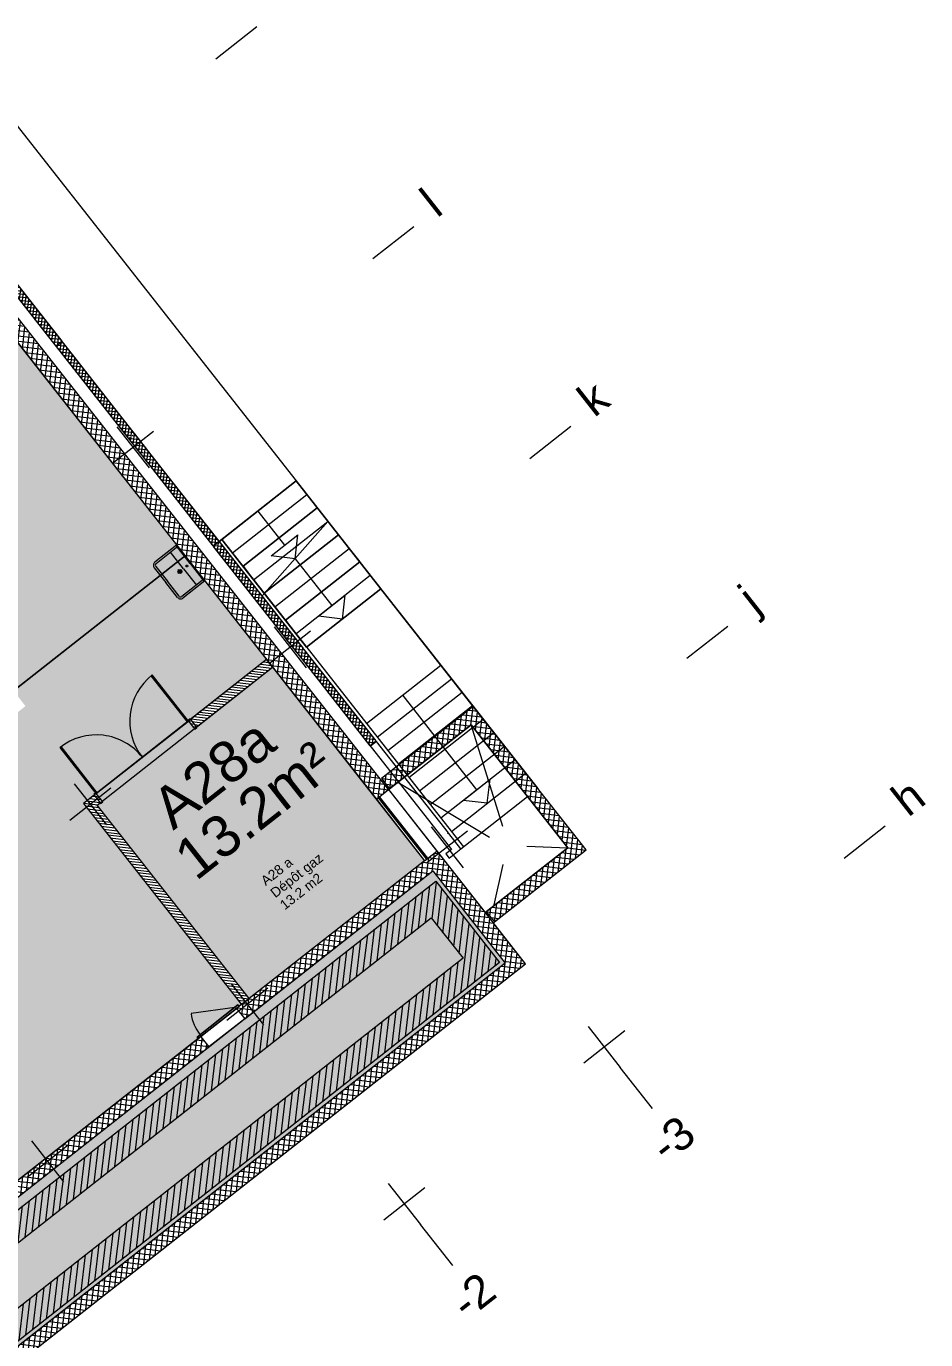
# Model space of a CAD drawing. Header units: metres. Extents: x 2540421 to 2540539, y 1181212 to 1181315.
# Drawn here: x 2540525.58 to 2540539.39, y 1181281.87 to 1181302.02 of the extents above; entities that cross this region are included whole.
import ezdxf
from ezdxf.enums import TextEntityAlignment as Align

# ---------------------------------------------------------------- set-up
doc = ezdxf.new("R2010")
doc.units = ezdxf.units.M
doc.header["$LTSCALE"] = 5080
doc.layers.get('0').update_dxf_attribs({"lineweight": 20})
for name, color, linetype in [('A1I41---E-(appareils_sanitaires)', 7, 'Continuous'), ('Axe batim.', 7, 'Continuous'), ('Z2-texte', 7, 'Continuous')]:
    doc.layers.add(name, color=color, linetype=linetype)
for name, color, linetype, lineweight in [('Detection incendie', 7, 'Continuous', 20), ('HEIG-FLOOR', 10, 'Continuous', 20), ('HEIG-PORTES', 130, 'Continuous', 20), ('HEIG-ROOM', 160, 'Continuous', 20), ('L_GENDE', 7, 'Continuous', 20), ('MURS_ET_PILIERS', 7, 'Continuous', 20), ('PORTES', 7, 'Continuous', 20), ('Surface', 7, 'Continuous', 20), ('TRAME-MUR', 7, 'Continuous', 20), ('Z-contour', 7, 'Continuous', 20), ('Z-couleur', 7, 'Continuous', 20)]:
    doc.layers.add(name, color=color, linetype=linetype, lineweight=lineweight)
doc.styles.add('GENERATED_STYLE_1', font='arial.ttf')
doc.styles.add('Helvetica (bold)', font='arial.ttf', dxfattribs={"height": 150})
doc.styles.get("Standard").update_dxf_attribs({"font": 'arial.ttf', "height": 63})
pattern_1 = [(83.166527, (2540473.31468, 1180204.51454), (-0.0794316915, 0.0095187237), []), (173.166527, (2540473.31468, 1180204.51454), (0.0095187237, 0.0794316915), [])]
pattern_2 = [(173.1665272, (2540473.31468, 1180204.514543), (0.004759362, 0.0397158466), [])]
pattern_3 = [(38.166527, (2540473.31468, 1180204.514543), (-0.0308974592, 0.039310902), []), (128.166527, (2540473.31468, 1180204.514543), (-0.039310902, -0.0308974592), [])]
pattern_4 = [(83.166527, (2540443.393077, 1181174.026504), (-0.04728668, 0.005666615), []), (173.166527, (2540443.393077, 1181174.026504), (-0.005666615, -0.04728668), [])]
pattern_5 = [(173.1665, (2540527.36436, 1181290.80614), (0.0047594, 0.0397158), [])]

# ---------------------------------------------------------------- blocks, each defined once
blk = doc.blocks.new('A28 a_Dépôt gaz_7', base_point=(714.042, 819.52))
at = {"linetype": 'Continuous', "lineweight": 0, "flags": 1}
for tag in ['ROOM_AREA', 'ROOM_PERIM', 'ROOM_WALLS_SURF', 'ROOM_DOORS_SURF', 'ROOM_WINDS_SURF', 'ROOM_BASELEV', 'ROOM_HEIGHT', 'ROOM_NET_AREA', 'ROOM_REDUCED_AREA', 'ROOM_VOLUME']:
    blk.add_attdef(tag, text='', height=2, dxfattribs=at).set_placement((714.042, 818.949), align=Align.BOTTOM_LEFT)
at = {"layer": 'Z2-texte', "style": 'GENERATED_STYLE_1'}
for tag, p in [('ROOM_NAME', (714.042, 819.291)), ('ROOM_NUMBER', (714.042, 819.056)), ('ROOM_CALC_AREA', (714.042, 818.82))]:
    blk.add_attdef(tag, text='', height=0.15, dxfattribs=at).set_placement(p, align=Align.BOTTOM_LEFT)

msp = doc.modelspace()

# ---------------------------------------------------------------- hatches: boundary and pattern name
at = {"layer": 'Detection incendie', "linetype": 'Continuous', "lineweight": 0}
h = msp.add_hatch(dxfattribs=at)
h.set_pattern_fill('ANSI31', color=104, scale=0.03, angle=38.1665, style=0)
h.set_pattern_definition([(83.166527, (2540446.29578, 1180766.048435), (-0.09457336, 0.01133323), [])])
h.paths.add_polyline_path([(2540511.776, 1181271.602), (2540511.289, 1181272.222), (2540531.798, 1181288.342), (2540532.285, 1181287.722)], flags=16)
h.paths.add_polyline_path([(2540511.692, 1181271.062), (2540510.727, 1181272.289), (2540531.866, 1181288.903), (2540532.847, 1181287.655), (2540511.709, 1181271.041)])
at = {"layer": 'MURS_ET_PILIERS', "lineweight": 18}
h = msp.add_hatch(dxfattribs=at)
h.set_pattern_fill('_BETON_PREF__2_', color=256, angle=38.1665, style=0, pattern_type=2)
h.set_pattern_definition(pattern_3)
h.paths.add_polyline_path([(2540527.239, 1181295.764), (2540527.233, 1181295.771), (2540527.146, 1181295.703), (2540527.153, 1181295.696)], flags=0)
h = msp.add_hatch(dxfattribs=at)
h.set_pattern_fill('_BETON_PREF__2_', color=256, angle=38.1665, style=0, pattern_type=2)
h.set_pattern_definition(pattern_3)
h.paths.add_polyline_path([(2540527.431, 1181295.52), (2540527.425, 1181295.528), (2540527.338, 1181295.46), (2540527.344, 1181295.452)], flags=0)
h = msp.add_hatch(dxfattribs=at)
h.set_pattern_fill('_BETON_PREF__2_', color=256, angle=38.1665, style=0, pattern_type=2)
h.set_pattern_definition(pattern_3)
h.paths.add_polyline_path([(2540529.649, 1181292.697), (2540529.643, 1181292.705), (2540529.556, 1181292.637), (2540529.563, 1181292.629)], flags=0)
h = msp.add_hatch(dxfattribs=at)
h.set_pattern_fill('_BETON_PREF__2_', color=256, angle=38.1665, style=0, pattern_type=2)
h.set_pattern_definition(pattern_3)
h.paths.add_polyline_path([(2540529.841, 1181292.454), (2540529.835, 1181292.461), (2540529.748, 1181292.393), (2540529.754, 1181292.386)], flags=0)
at = {"layer": 'PORTES', "linetype": 'Continuous', "lineweight": 18}
h = msp.add_hatch(dxfattribs=at)
h.set_pattern_fill('_BRIQUE_CIMENT', color=256, angle=38.1665, style=0, pattern_type=2)
h.set_pattern_definition(pattern_5)
h.paths.add_polyline_path([(2540528.11, 1181291.379), (2540528.097, 1181291.395), (2540528.066, 1181291.37), (2540528.072, 1181291.362), (2540528.171, 1181291.236), (2540528.202, 1181291.261), (2540528.19, 1181291.277)], flags=0)
h = msp.add_hatch(dxfattribs=at)
h.set_pattern_fill('_BRIQUE_CIMENT', color=256, angle=38.1665, style=0, pattern_type=2)
h.set_pattern_definition(pattern_5)
h.paths.add_polyline_path([(2540526.712, 1181290.115), (2540526.724, 1181290.099), (2540526.756, 1181290.124), (2540526.657, 1181290.25), (2540526.651, 1181290.258), (2540526.619, 1181290.233), (2540526.631, 1181290.217)], flags=0)
at = {"layer": 'TRAME-MUR', "linetype": 'Continuous', "lineweight": 20}
h = msp.add_hatch(dxfattribs=at)
h.set_pattern_fill('ANSI37', color=256, scale=0.015, angle=38.1665, style=0)
h.set_pattern_definition(pattern_4)
h.paths.add_polyline_path([(2540526.132, 1181297.189), (2540525.029, 1181298.592), (2540524.934, 1181298.518), (2540526.037, 1181297.115)], flags=0)
at = {"layer": 'TRAME-MUR', "lineweight": 18}
h = msp.add_hatch(dxfattribs=at)
h.set_pattern_fill('_BETON_ARME', color=256, angle=38.1665, style=0, pattern_type=2)
h.set_pattern_definition(pattern_1)
h.paths.add_polyline_path([(2540524.865, 1181298.299), (2540524.676, 1181298.15), (2540530.955, 1181290.162), (2540531.144, 1181290.311)], flags=0)
at = {"layer": 'TRAME-MUR', "linetype": 'Continuous', "lineweight": 20}
h = msp.add_hatch(dxfattribs=at)
h.set_pattern_fill('ANSI37', color=256, scale=0.015, angle=38.1665, style=0)
h.set_pattern_definition(pattern_4)
h.paths.add_polyline_path([(2540527.241, 1181295.778), (2540526.138, 1181297.181), (2540526.043, 1181297.107), (2540527.146, 1181295.703)], flags=0)
h = msp.add_hatch(dxfattribs=at)
h.set_pattern_fill('ANSI37', color=256, scale=0.015, angle=38.1665, style=0)
h.set_pattern_definition(pattern_4)
h.paths.add_polyline_path([(2540527.432, 1181295.534), (2540527.247, 1181295.77), (2540527.153, 1181295.696), (2540527.338, 1181295.46)], flags=0)
h = msp.add_hatch(dxfattribs=at)
h.set_pattern_fill('ANSI37', color=256, scale=0.015, angle=38.1665, style=0)
h.set_pattern_definition(pattern_4)
h.paths.add_polyline_path([(2540528.542, 1181294.123), (2540527.439, 1181295.526), (2540527.344, 1181295.452), (2540528.447, 1181294.048)], flags=0)
h = msp.add_hatch(dxfattribs=at)
h.set_pattern_fill('ANSI37', color=256, scale=0.015, angle=38.1665, style=0)
h.set_pattern_definition(pattern_4)
h.paths.add_polyline_path([(2540529.651, 1181292.711), (2540528.548, 1181294.115), (2540528.453, 1181294.041), (2540529.556, 1181292.637)], flags=0)
h = msp.add_hatch(dxfattribs=at)
h.set_pattern_fill('ANSI37', color=256, scale=0.015, angle=38.1665, style=0)
h.set_pattern_definition(pattern_4)
h.paths.add_polyline_path([(2540529.842, 1181292.468), (2540529.657, 1181292.704), (2540529.563, 1181292.629), (2540529.748, 1181292.393)], flags=0)
h = msp.add_hatch(dxfattribs=at)
h.set_pattern_fill('ANSI37', color=256, scale=0.015, angle=38.1665, style=0)
h.set_pattern_definition(pattern_4)
h.paths.add_polyline_path([(2540530.952, 1181291.056), (2540529.849, 1181292.46), (2540529.754, 1181292.386), (2540530.857, 1181290.982)], flags=0)
at = {"layer": 'TRAME-MUR', "lineweight": 18}
h = msp.add_hatch(dxfattribs=at)
h.set_pattern_fill('_BRIQUE_CIMENT', color=256, angle=38.1665, style=0, pattern_type=2)
h.set_pattern_definition(pattern_2)
h.paths.add_polyline_path([(2540529.364, 1181292.187), (2540529.271, 1181292.305), (2540528.103, 1181291.387), (2540528.196, 1181291.269)], flags=0)
h = msp.add_hatch(dxfattribs=at)
h.set_pattern_fill('_BETON_ARME', color=256, angle=38.1665, style=0, pattern_type=2)
h.set_pattern_definition(pattern_1)
h.paths.add_polyline_path([(2540532.443, 1181291.586), (2540531.036, 1181290.48), (2540531.159, 1181290.323), (2540532.409, 1181291.305)], flags=0)
h = msp.add_hatch(dxfattribs=at)
h.set_pattern_fill('_BETON_ARME', color=256, angle=38.1665, style=0, pattern_type=2)
h.set_pattern_definition(pattern_1)
h.paths.add_polyline_path([(2540534.173, 1181289.385), (2540532.443, 1181291.586), (2540532.409, 1181291.305), (2540533.892, 1181289.419)], flags=0)
h = msp.add_hatch(dxfattribs=at)
h.set_pattern_fill('_BRIQUE_CIMENT', color=256, angle=38.1665, style=0, pattern_type=2)
h.set_pattern_definition(pattern_2)
h.paths.add_polyline_path([(2540526.718, 1181290.107), (2540526.625, 1181290.225), (2540526.46, 1181290.095), (2540526.671, 1181290.07)], flags=0)
h = msp.add_hatch(dxfattribs=at)
h.set_pattern_fill('_BRIQUE_CIMENT', color=256, angle=38.1665, style=0, pattern_type=2)
h.set_pattern_definition(pattern_2)
h.paths.add_polyline_path([(2540529.004, 1181287.102), (2540526.671, 1181290.07), (2540526.46, 1181290.095), (2540528.886, 1181287.01)], flags=0)
h = msp.add_hatch(dxfattribs=at)
h.set_pattern_fill('_BETON_ARME', color=256, angle=38.1665, style=0, pattern_type=2)
h.set_pattern_definition(pattern_1)
h.paths.add_polyline_path([(2540528.811, 1181286.951), (2540528.935, 1181286.794), (2540532.009, 1181289.21), (2540531.885, 1181289.367)], flags=0)
h = msp.add_hatch(dxfattribs=at)
h.set_pattern_fill('_BETON_ARME', color=256, angle=38.1665, style=0, pattern_type=2)
h.set_pattern_definition(pattern_1)
h.paths.add_polyline_path([(2540532.766, 1181288.279), (2540534.173, 1181289.385), (2540533.892, 1181289.419), (2540532.642, 1181288.436)], flags=0)
h = msp.add_hatch(dxfattribs=at)
h.set_pattern_fill('_BETON_ARME', color=256, angle=38.1665, style=0, pattern_type=2)
h.set_pattern_definition(pattern_1)
h.paths.add_polyline_path([(2540533.245, 1181287.637), (2540532.009, 1181289.21), (2540531.82, 1181289.062), (2540532.932, 1181287.646)], flags=0)
h = msp.add_hatch(dxfattribs=at)
h.set_pattern_fill('_BETON_ARME', color=256, angle=38.1665, style=0, pattern_type=2)
h.set_pattern_definition(pattern_1)
h.paths.add_polyline_path([(2540512.025, 1181270.959), (2540533.245, 1181287.637), (2540532.932, 1181287.646), (2540511.744, 1181270.993)], flags=0)
h = msp.add_hatch(dxfattribs=at)
h.set_pattern_fill('_BETON_ARME', color=256, angle=38.1665, style=0, pattern_type=2)
h.set_pattern_definition(pattern_1)
h.paths.add_polyline_path([(2540506.561, 1181269.463), (2540506.527, 1181269.182), (2540528.384, 1181286.361), (2540528.261, 1181286.518)], flags=0)
at = {"layer": 'Z-couleur', "linetype": 'Continuous', "lineweight": 20, "true_color": 0xffd1ff}
for points in [[(2540512.501, 1181288.657), (2540512.622, 1181288.752), (2540512.761, 1181288.575), (2540512.895, 1181288.68), (2540512.756, 1181288.857), (2540512.807, 1181288.897), (2540512.819, 1181288.881), (2540515.65, 1181291.106), (2540515.701, 1181291.146), (2540515.827, 1181290.985), (2540515.961, 1181291.09), (2540515.834, 1181291.251), (2540515.885, 1181291.291), (2540518.716, 1181293.516), (2540518.767, 1181293.556), (2540518.894, 1181293.395), (2540519.027, 1181293.5), (2540518.901, 1181293.661), (2540518.937, 1181293.69), (2540518.951, 1181293.701), (2540521.782, 1181295.926), (2540521.804, 1181295.944), (2540521.833, 1181295.966), (2540521.96, 1181295.805), (2540522.094, 1181295.91), (2540521.967, 1181296.071), (2540522.018, 1181296.111), (2540522.702, 1181296.649), (2540522.695, 1181296.669), (2540524.639, 1181298.197), (2540528.02, 1181293.897), (2540512.885, 1181282.001), (2540513.07, 1181281.765), (2540513.306, 1181281.951), (2540513.121, 1181282.187), (2540519.017, 1181286.821), (2540519.203, 1181286.585), (2540519.439, 1181286.771), (2540519.253, 1181287.007), (2540525.15, 1181291.641), (2540525.335, 1181291.405), (2540525.571, 1181291.591), (2540525.386, 1181291.827), (2540528.02, 1181293.897), (2540529.271, 1181292.305), (2540528.103, 1181291.387), (2540528.097, 1181291.395), (2540528.066, 1181291.37), (2540528.072, 1181291.362), (2540526.657, 1181290.25), (2540526.651, 1181290.258), (2540526.619, 1181290.233), (2540526.625, 1181290.225), (2540526.46, 1181290.095), (2540528.886, 1181287.01), (2540528.85, 1181286.982), (2540528.832, 1181287.005), (2540528.203, 1181286.511), (2540528.221, 1181286.487), (2540513.672, 1181275.052), (2540506.566, 1181284.094), (2540506.625, 1181284.14), (2540506.551, 1181284.234), (2540508.076, 1181285.433), (2540508.039, 1181285.48), (2540509.297, 1181286.469), (2540509.334, 1181286.422), (2540509.381, 1181286.459), (2540509.455, 1181286.365), (2540509.691, 1181286.55), (2540509.617, 1181286.644), (2540512.251, 1181288.715), (2540512.374, 1181288.557)], [(2540529.004, 1181287.102), (2540526.671, 1181290.07), (2540526.718, 1181290.107), (2540526.724, 1181290.099), (2540526.756, 1181290.124), (2540526.657, 1181290.25), (2540528.072, 1181291.362), (2540528.171, 1181291.236), (2540528.202, 1181291.261), (2540528.196, 1181291.269), (2540529.364, 1181292.187), (2540531.696, 1181289.219)]]:
    msp.add_hatch(color=7, dxfattribs=at).paths.add_polyline_path(points)
at = {"layer": 'Z-couleur', "linetype": 'Continuous', "lineweight": 20}
msp.add_hatch(color=131, dxfattribs=at).paths.add_polyline_path([(2540501.74, 1181265.418), (2540502.911, 1181266.34), (2540502.917, 1181266.332), (2540502.948, 1181266.356), (2540502.819, 1181266.521), (2540504.234, 1181267.634), (2540504.364, 1181267.469), (2540504.395, 1181267.493), (2540504.389, 1181267.501), (2540504.633, 1181267.693), (2540504.015, 1181268.479), (2540505.909, 1181269.968), (2540506.527, 1181269.182), (2540531.82, 1181289.062), (2540532.932, 1181287.646), (2540511.744, 1181270.993), (2540512.918, 1181269.499), (2540504.026, 1181262.51), (2540501.739, 1181265.419)])

# ---------------------------------------------------------------- linework, layer by layer
at = {"lineweight": 18}
for p, q in [((2540518.435, 1181309.408), (2540529.724, 1181295.046)), ((2540526.037, 1181297.115), (2540526.132, 1181297.189)), ((2540526.138, 1181297.181), (2540526.043, 1181297.107)), ((2540528.545, 1181294.119), (2540529.724, 1181295.046)), ((2540529.724, 1181295.046), (2540530.212, 1181294.425)), ((2540528.747, 1181293.943), (2540529.887, 1181294.839)), ((2540528.909, 1181293.736), (2540530.049, 1181294.632)), ((2540529.134, 1181294.582), (2540529.546, 1181294.059)), ((2540529.072, 1181293.529), (2540530.212, 1181294.425)), ((2540529.201, 1181293.284), (2540530.212, 1181294.425)), ((2540530.212, 1181294.425), (2540533.432, 1181290.328)), ((2540529.234, 1181293.322), (2540530.374, 1181294.218)), ((2540529.339, 1181293.897), (2540529.752, 1181294.221)), ((2540529.708, 1181293.852), (2540529.752, 1181294.221)), ((2540528.447, 1181294.048), (2540528.542, 1181294.123)), ((2540528.548, 1181294.115), (2540528.453, 1181294.041)), ((2540528.584, 1181294.15), (2540529.234, 1181293.322)), ((2540529.397, 1181293.115), (2540530.537, 1181294.011)), ((2540529.708, 1181293.852), (2540529.339, 1181293.897)), ((2540529.56, 1181292.908), (2540530.7, 1181293.804)), ((2540529.708, 1181293.852), (2540530.273, 1181293.134)), ((2540529.722, 1181292.701), (2540530.862, 1181293.598)), ((2540529.885, 1181292.495), (2540531.025, 1181293.391)), ((2540529.234, 1181293.322), (2540532.292, 1181289.432)), ((2540530.067, 1181292.971), (2540530.479, 1181293.296)), ((2540530.435, 1181292.927), (2540530.479, 1181293.296)), ((2540530.435, 1181292.927), (2540530.067, 1181292.971)), ((2540529.364, 1181292.187), (2540529.271, 1181292.305)), ((2540530.806, 1181291.323), (2540531.946, 1181292.219)), ((2540530.968, 1181291.116), (2540532.108, 1181292.012)), ((2540531.131, 1181290.909), (2540532.271, 1181291.805)), ((2540531.359, 1181291.752), (2540532.494, 1181290.307)), ((2540532.443, 1181291.586), (2540531.036, 1181290.48)), ((2540531.293, 1181290.703), (2540532.433, 1181291.599)), ((2540534.173, 1181289.385), (2540532.443, 1181291.586)), ((2540531.456, 1181290.496), (2540532.596, 1181291.392)), ((2540531.159, 1181290.323), (2540532.409, 1181291.305)), ((2540531.619, 1181290.289), (2540532.759, 1181291.185)), ((2540532.898, 1181289.744), (2540532.409, 1181291.305)), ((2540532.409, 1181291.305), (2540533.892, 1181289.419)), ((2540530.857, 1181290.982), (2540530.952, 1181291.056)), ((2540530.958, 1181291.049), (2540530.863, 1181290.974)), ((2540531.781, 1181290.082), (2540532.921, 1181290.978)), ((2540531.944, 1181289.875), (2540533.084, 1181290.771)), ((2540532.106, 1181289.668), (2540533.246, 1181290.564)), ((2540531.036, 1181290.48), (2540531.159, 1181290.323)), ((2540531.285, 1181290.422), (2540532.692, 1181289.58)), ((2540532.288, 1181290.145), (2540532.701, 1181290.469)), ((2540532.657, 1181290.101), (2540532.701, 1181290.469)), ((2540526.625, 1181290.225), (2540526.46, 1181290.095)), ((2540531.002, 1181290.199), (2540530.986, 1181290.187)), ((2540530.986, 1181290.187), (2540530.989, 1181290.184)), ((2540531.725, 1181289.247), (2540530.989, 1181290.184)), ((2540530.989, 1181290.184), (2540531.725, 1181289.247)), ((2540531.002, 1181290.199), (2540531.004, 1181290.196)), ((2540531.004, 1181290.196), (2540531.741, 1181289.259)), ((2540532.252, 1181289.401), (2540533.274, 1181290.205)), ((2540532.657, 1181290.101), (2540532.288, 1181290.145)), ((2540526.671, 1181290.07), (2540526.718, 1181290.107)), ((2540532.053, 1181289.639), (2540532.061, 1181289.645)), ((2540532.059, 1181289.631), (2540532.053, 1181289.639)), ((2540532.067, 1181289.637), (2540532.059, 1181289.631)), ((2540532.252, 1181289.401), (2540532.067, 1181289.637)), ((2540532.009, 1181289.21), (2540531.885, 1181289.367)), ((2540532.109, 1181289.39), (2540532.022, 1181289.322)), ((2540532.072, 1181289.259), (2540532.252, 1181289.401)), ((2540533.263, 1181289.441), (2540533.892, 1181289.419)), ((2540531.725, 1181289.247), (2540531.728, 1181289.243)), ((2540531.744, 1181289.256), (2540531.728, 1181289.243)), ((2540531.741, 1181289.259), (2540531.744, 1181289.256)), ((2540532.022, 1181289.322), (2540532.072, 1181289.259)), ((2540532.762, 1181288.543), (2540532.899, 1181289.159)), ((2540532.642, 1181288.436), (2540532.766, 1181288.279)), ((2540528.203, 1181286.511), (2540528.832, 1181287.005)), ((2540528.85, 1181286.982), (2540528.221, 1181286.487)), ((2540528.785, 1181286.968), (2540528.25, 1181286.548)), ((2540528.268, 1181286.525), (2540528.803, 1181286.945)), ((2540528.803, 1181286.945), (2540528.785, 1181286.968)), ((2540528.832, 1181287.005), (2540528.85, 1181286.982)), ((2540528.886, 1181287.01), (2540529.004, 1181287.102)), ((2540528.221, 1181286.487), (2540528.203, 1181286.511)), ((2540528.25, 1181286.548), (2540528.268, 1181286.525))]:
    msp.add_line(p, q, dxfattribs=at)
at = {"linetype": 'Continuous', "lineweight": 18}
for p, q in [((2540526.619, 1181290.233), (2540526.631, 1181290.217)), ((2540530.955, 1181290.162), (2540531.144, 1181290.311)), ((2540530.955, 1181290.162), (2540531.696, 1181289.219)), ((2540531.144, 1181290.311), (2540531.885, 1181289.367)), ((2540526.712, 1181290.115), (2540526.724, 1181290.099)), ((2540531.696, 1181289.219), (2540531.885, 1181289.367)), ((2540528.811, 1181286.951), (2540528.261, 1181286.518)), ((2540528.811, 1181286.951), (2540528.935, 1181286.794)), ((2540528.935, 1181286.794), (2540528.384, 1181286.361)), ((2540528.261, 1181286.518), (2540528.384, 1181286.361))]:
    msp.add_line(p, q, dxfattribs=at)
at = {"layer": 'A1I41---E-(appareils_sanitaires)', "lineweight": 18}
for p, q in [((2540527.89, 1181294.062), (2540527.556, 1181293.799)), ((2540527.885, 1181294.02), (2540527.574, 1181293.776)), ((2540528.098, 1181293.781), (2540527.882, 1181294.056)), ((2540528.106, 1181293.787), (2540527.89, 1181294.062)), ((2540527.996, 1181293.7), (2540527.798, 1181293.952)), ((2540528.098, 1181293.781), (2540528.315, 1181293.505)), ((2540528.106, 1181293.787), (2540528.322, 1181293.512)), ((2540527.546, 1181293.715), (2540527.725, 1181293.487)), ((2540527.569, 1181293.734), (2540527.748, 1181293.506)), ((2540527.91, 1181293.632), (2540527.972, 1181293.682)), ((2540527.966, 1181293.625), (2540527.916, 1181293.688)), ((2540527.996, 1181293.7), (2540528.194, 1181293.449)), ((2540528.036, 1181293.732), (2540528.06, 1181293.751)), ((2540528.058, 1181293.729), (2540528.039, 1181293.753)), ((2540527.904, 1181293.259), (2540527.725, 1181293.487)), ((2540527.928, 1181293.278), (2540527.748, 1181293.506)), ((2540528.28, 1181293.517), (2540527.97, 1181293.272)), ((2540528.322, 1181293.512), (2540527.988, 1181293.249))]:
    msp.add_line(p, q, dxfattribs=at)
for centre, radius in [((2540527.941, 1181293.657), 0.03), ((2540527.941, 1181293.657), 0.02), ((2540528.048, 1181293.741), 0.015)]:
    msp.add_circle(centre, radius, dxfattribs=at)
for centre, radius, start, end in [((2540527.897, 1181294.004), 0.02, 38.1665, 128.1666), ((2540527.593, 1181293.752), 0.06, 128.1665, 218.1666), ((2540527.593, 1181293.752), 0.03, 128.1665, 218.1666), ((2540528.268, 1181293.532), 0.02, 308.1665, 38.1666), ((2540527.951, 1181293.296), 0.06, 218.1665, 308.1666), ((2540527.951, 1181293.296), 0.03, 218.1665, 308.1666)]:
    msp.add_arc(centre, radius, start, end, dxfattribs=at)
at = {"layer": 'Axe batim.', "color": 0, "linetype": 'Continuous', "lineweight": 0}
for p, q in [((2540529.121, 1181302.013), (2540528.492, 1181301.518)), ((2540531.531, 1181298.946), (2540530.902, 1181298.452)), ((2540533.941, 1181295.88), (2540533.312, 1181295.386)), ((2540536.351, 1181292.814), (2540535.722, 1181292.32)), ((2540538.761, 1181289.748), (2540538.133, 1181289.253)), ((2540535.193, 1181285.417), (2540534.699, 1181286.046)), ((2540532.127, 1181283.007), (2540531.633, 1181283.636))]:
    msp.add_line(p, q, dxfattribs=at)
at = {"layer": 'Axe batim.', "color": 250, "linetype": 'Continuous', "lineweight": 0}
for p, q in [((2540527.536, 1181295.806), (2540526.907, 1181295.312)), ((2540527.536, 1181295.806), (2540526.907, 1181295.312)), ((2540526.975, 1181295.874), (2540527.469, 1181295.245)), ((2540529.385, 1181292.807), (2540529.879, 1181292.178)), ((2540529.946, 1181292.74), (2540529.317, 1181292.246)), ((2540526.318, 1181290.397), (2540526.813, 1181289.768)), ((2540526.88, 1181290.33), (2540526.251, 1181289.836)), ((2540531.795, 1181289.741), (2540532.289, 1181289.112)), ((2540532.356, 1181289.674), (2540531.727, 1181289.179)), ((2540528.728, 1181287.331), (2540529.223, 1181286.702)), ((2540529.29, 1181287.264), (2540528.661, 1181286.769)), ((2540534.766, 1181286.608), (2540534.137, 1181286.113)), ((2540534.205, 1181286.675), (2540534.699, 1181286.046)), ((2540525.662, 1181284.921), (2540526.156, 1181284.292)), ((2540526.224, 1181284.854), (2540525.595, 1181284.359)), ((2540531.7, 1181284.198), (2540531.071, 1181283.703)), ((2540531.138, 1181284.265), (2540531.633, 1181283.636))]:
    msp.add_line(p, q, dxfattribs=at)
at = {"layer": 'Detection incendie', "color": 104, "linetype": 'Continuous', "lineweight": 20, "flags": 128}
for points in [[(2540511.692, 1181271.062), (2540510.727, 1181272.289), (2540531.866, 1181288.903), (2540532.847, 1181287.655), (2540511.709, 1181271.041), (2540511.692, 1181271.062)], [(2540511.776, 1181271.602), (2540511.289, 1181272.222), (2540531.798, 1181288.342), (2540532.285, 1181287.722)]]:
    msp.add_lwpolyline(points, close=True, dxfattribs=at)
at = {"layer": 'HEIG-FLOOR', "flags": 128}
msp.add_lwpolyline([(2540455.569, 1181229.13), (2540501.621, 1181265.326), (2540503.908, 1181262.417), (2540503.798, 1181262.331), (2540503.921, 1181262.173), (2540513.199, 1181269.465), (2540512.025, 1181270.959), (2540533.245, 1181287.637), (2540532.75, 1181288.266), (2540534.173, 1181289.385), (2540532.443, 1181291.586), (2540531.025, 1181293.391), (2540529.724, 1181295.046), (2540528.545, 1181294.119), (2540524.837, 1181298.836), (2540512.572, 1181289.196), (2540502.932, 1181301.461), (2540426.04, 1181241.026)], dxfattribs=at)
at = {"layer": 'HEIG-PORTES', "linetype": 'Continuous', "lineweight": 18}
for p, q in [((2540528.056, 1181291.35), (2540527.5, 1181292.058)), ((2540528.072, 1181291.362), (2540527.516, 1181292.07)), ((2540526.657, 1181290.25), (2540526.101, 1181290.958)), ((2540526.672, 1181290.262), (2540526.116, 1181290.97))]:
    msp.add_line(p, q, dxfattribs=at)
at = {"layer": 'HEIG-PORTES', "flags": 128}
for points in [[(2540528.747, 1181293.943), (2540529.887, 1181294.839), (2540530.049, 1181294.632), (2540528.909, 1181293.736), (2540529.072, 1181293.529), (2540530.212, 1181294.425), (2540530.374, 1181294.218), (2540529.234, 1181293.322), (2540529.397, 1181293.115), (2540530.537, 1181294.011), (2540530.7, 1181293.804), (2540529.56, 1181292.908), (2540529.722, 1181292.701), (2540530.862, 1181293.598)], [(2540527.5, 1181292.058), (2540527.516, 1181292.07)], [(2540526.101, 1181290.958), (2540526.116, 1181290.97)]]:
    msp.add_lwpolyline(points, dxfattribs=at)
at = {"layer": 'HEIG-PORTES', "linetype": 'Continuous', "lineweight": 18}
for centre, start, end in [((2540528.072, 1181291.362), 128.1665, 218.1665), ((2540526.657, 1181290.25), 38.1665, 128.1665)]:
    msp.add_arc(centre, 0.9, start, end, dxfattribs=at)
at = {"layer": 'HEIG-ROOM', "flags": 128}
for points in [[(2540506.566, 1181284.094), (2540506.625, 1181284.14), (2540506.551, 1181284.234), (2540509.381, 1181286.459), (2540509.455, 1181286.365), (2540509.691, 1181286.55), (2540509.617, 1181286.644), (2540512.251, 1181288.715), (2540512.374, 1181288.557), (2540524.639, 1181298.197), (2540529.271, 1181292.305), (2540526.46, 1181290.095), (2540528.886, 1181287.01), (2540513.672, 1181275.052)], [(2540528.584, 1181294.15), (2540529.724, 1181295.046), (2540531.025, 1181293.391), (2540529.885, 1181292.495)], [(2540526.671, 1181290.07), (2540529.364, 1181292.187), (2540531.696, 1181289.219), (2540529.004, 1181287.102)], [(2540531.144, 1181290.311), (2540532.627, 1181288.424), (2540533.892, 1181289.419), (2540532.409, 1181291.305)], [(2540531.82, 1181289.062), (2540532.932, 1181287.646), (2540511.744, 1181270.993), (2540512.918, 1181269.499), (2540504.026, 1181262.51), (2540501.739, 1181265.419), (2540504.633, 1181267.693), (2540504.015, 1181268.479), (2540505.909, 1181269.968), (2540506.527, 1181269.182)]]:
    msp.add_lwpolyline(points, close=True, dxfattribs=at)
at = {"layer": 'MURS_ET_PILIERS', "lineweight": 18}
for p, q in [((2540524.934, 1181298.518), (2540526.037, 1181297.115)), ((2540526.132, 1181297.189), (2540525.029, 1181298.592)), ((2540531.144, 1181290.311), (2540524.865, 1181298.299)), ((2540524.676, 1181298.15), (2540530.955, 1181290.162)), ((2540526.043, 1181297.107), (2540527.146, 1181295.703)), ((2540527.241, 1181295.778), (2540526.138, 1181297.181)), ((2540527.233, 1181295.771), (2540527.241, 1181295.778)), ((2540527.146, 1181295.703), (2540527.153, 1181295.696)), ((2540527.153, 1181295.696), (2540527.338, 1181295.46)), ((2540527.239, 1181295.764), (2540527.233, 1181295.771)), ((2540527.247, 1181295.77), (2540527.239, 1181295.764)), ((2540527.432, 1181295.534), (2540527.247, 1181295.77)), ((2540527.338, 1181295.46), (2540527.344, 1181295.452)), ((2540527.344, 1181295.452), (2540528.447, 1181294.048)), ((2540527.425, 1181295.528), (2540527.432, 1181295.534)), ((2540527.431, 1181295.52), (2540527.425, 1181295.528)), ((2540527.439, 1181295.526), (2540527.431, 1181295.52)), ((2540528.542, 1181294.123), (2540527.439, 1181295.526)), ((2540528.453, 1181294.041), (2540529.556, 1181292.637)), ((2540529.651, 1181292.711), (2540528.548, 1181294.115)), ((2540529.556, 1181292.637), (2540529.563, 1181292.629)), ((2540529.563, 1181292.629), (2540529.748, 1181292.393)), ((2540529.643, 1181292.705), (2540529.651, 1181292.711)), ((2540529.649, 1181292.697), (2540529.643, 1181292.705)), ((2540529.657, 1181292.704), (2540529.649, 1181292.697)), ((2540529.842, 1181292.468), (2540529.657, 1181292.704)), ((2540529.748, 1181292.393), (2540529.754, 1181292.386)), ((2540529.754, 1181292.386), (2540530.857, 1181290.982)), ((2540529.835, 1181292.461), (2540529.842, 1181292.468)), ((2540529.841, 1181292.454), (2540529.835, 1181292.461)), ((2540529.849, 1181292.46), (2540529.841, 1181292.454)), ((2540530.952, 1181291.056), (2540529.849, 1181292.46)), ((2540529.271, 1181292.305), (2540528.103, 1181291.387)), ((2540528.196, 1181291.269), (2540529.364, 1181292.187)), ((2540530.839, 1181291.006), (2540532.109, 1181289.39)), ((2540532.061, 1181289.645), (2540530.958, 1181291.049)), ((2540526.46, 1181290.095), (2540528.886, 1181287.01)), ((2540529.004, 1181287.102), (2540526.671, 1181290.07)), ((2540533.892, 1181289.419), (2540532.642, 1181288.436)), ((2540532.766, 1181288.279), (2540534.173, 1181289.385)), ((2540531.696, 1181289.219), (2540528.811, 1181286.951)), ((2540533.245, 1181287.637), (2540532.009, 1181289.21)), ((2540533.245, 1181287.637), (2540532.009, 1181289.21)), ((2540528.935, 1181286.794), (2540531.82, 1181289.062)), ((2540531.82, 1181289.062), (2540532.932, 1181287.646)), ((2540532.932, 1181287.646), (2540511.744, 1181270.993)), ((2540512.025, 1181270.959), (2540533.245, 1181287.637)), ((2540528.261, 1181286.518), (2540506.561, 1181269.463)), ((2540506.527, 1181269.182), (2540528.384, 1181286.361))]:
    msp.add_line(p, q, dxfattribs=at)
at = {"layer": 'PORTES', "linetype": 'Continuous', "lineweight": 18}
for p, q in [((2540528.097, 1181291.395), (2540528.066, 1181291.37)), ((2540528.066, 1181291.37), (2540528.072, 1181291.362)), ((2540528.072, 1181291.362), (2540528.171, 1181291.236)), ((2540528.11, 1181291.379), (2540528.097, 1181291.395)), ((2540528.171, 1181291.236), (2540528.202, 1181291.261)), ((2540528.202, 1181291.261), (2540528.19, 1181291.277)), ((2540526.651, 1181290.258), (2540526.619, 1181290.233)), ((2540526.657, 1181290.25), (2540526.651, 1181290.258)), ((2540526.756, 1181290.124), (2540526.657, 1181290.25)), ((2540526.724, 1181290.099), (2540526.756, 1181290.124))]:
    msp.add_line(p, q, dxfattribs=at)
at = {"layer": 'PORTES', "lineweight": 18}
for p, q in [((2540528.103, 1181291.387), (2540528.196, 1181291.269)), ((2540526.625, 1181290.225), (2540526.718, 1181290.107)), ((2540528.785, 1181286.968), (2540528.111, 1181286.872))]:
    msp.add_line(p, q, dxfattribs=at)
msp.add_arc((2540528.785, 1181286.968), 0.68, 188.1665, 218.1665, dxfattribs=at)
at = {"layer": 'Z-contour', "linetype": 'Continuous', "lineweight": 20, "flags": 128}
for points in [[(2540524.639, 1181298.197), (2540528.02, 1181293.897), (2540512.885, 1181282.001)], [(2540525.386, 1181291.827), (2540528.02, 1181293.897), (2540529.271, 1181292.305), (2540528.103, 1181291.387), (2540528.097, 1181291.395), (2540528.066, 1181291.37), (2540528.072, 1181291.362), (2540526.657, 1181290.25), (2540526.651, 1181290.258), (2540526.619, 1181290.233), (2540526.625, 1181290.225), (2540526.46, 1181290.095), (2540528.886, 1181287.01), (2540528.85, 1181286.982), (2540528.832, 1181287.005), (2540528.203, 1181286.511), (2540528.221, 1181286.487), (2540513.672, 1181275.052)]]:
    msp.add_lwpolyline(points, dxfattribs=at)
for points in [[(2540529.004, 1181287.102), (2540526.671, 1181290.07), (2540526.718, 1181290.107), (2540526.724, 1181290.099), (2540526.756, 1181290.124), (2540526.657, 1181290.25), (2540528.072, 1181291.362), (2540528.171, 1181291.236), (2540528.202, 1181291.261), (2540528.196, 1181291.269), (2540529.364, 1181292.187), (2540531.696, 1181289.219), (2540529.004, 1181287.102)], [(2540501.74, 1181265.418), (2540502.911, 1181266.34), (2540502.917, 1181266.332), (2540502.948, 1181266.356), (2540502.819, 1181266.521), (2540504.234, 1181267.634), (2540504.364, 1181267.469), (2540504.395, 1181267.493), (2540504.389, 1181267.501), (2540504.633, 1181267.693), (2540504.015, 1181268.479), (2540505.909, 1181269.968), (2540506.527, 1181269.182), (2540531.82, 1181289.062), (2540532.932, 1181287.646), (2540511.744, 1181270.993), (2540512.918, 1181269.499), (2540504.026, 1181262.51), (2540501.739, 1181265.419)]]:
    msp.add_lwpolyline(points, close=True, dxfattribs=at)

# ---------------------------------------------------------------- block references
at = {"linetype": 'Continuous', "lineweight": 18}
ref = msp.add_blockref('A28 a_Dépôt gaz_7', (2540529.144, 1181288.972), dxfattribs=dict(at, rotation=38.16652723517746))
ref.add_attrib('ROOM_NAME', 'A28 a', dxfattribs={"layer": 'Z2-texte', "color": 7, "linetype": 'Continuous', "height": 0.15, "rotation": 38.1665, "style": 'GENERATED_STYLE_1'}).set_placement((2540529.285, 1181288.792), align=Align.BOTTOM_LEFT)
ref.add_attrib('ROOM_NUMBER', 'Dépôt gaz', dxfattribs={"layer": 'Z2-texte', "color": 7, "linetype": 'Continuous', "height": 0.15, "rotation": 38.1665, "style": 'GENERATED_STYLE_1'}).set_placement((2540529.431, 1181288.606), align=Align.BOTTOM_LEFT)
ref.add_attrib('ROOM_CALC_AREA', '13.2 m2', dxfattribs={"layer": 'Z2-texte', "color": 7, "linetype": 'Continuous', "height": 0.15, "rotation": 38.1665, "style": 'GENERATED_STYLE_1'}).set_placement((2540529.577, 1181288.421), align=Align.BOTTOM_LEFT)

# ---------------------------------------------------------------- texts
at = {"layer": 'Axe batim.', "color": 0, "linetype": 'Continuous', "lineweight": 0, "style": 'Helvetica (bold)'}
for s, p in [('l', (2540531.886, 1181299.073)), ('k', (2540534.298, 1181296.009)), ('j', (2540536.77, 1181292.991)), ('h', (2540539.116, 1181289.875)), ('-3', (2540535.407, 1181284.564)), ('-2', (2540532.346, 1181282.158))]:
    msp.add_text(s, height=0.5, rotation=38.1665, dxfattribs=at).set_placement(p)
at = {"layer": 'L_GENDE', "linetype": 'Continuous', "lineweight": 20, "insert": (2540527.447, 1181290.173), "char_height": 0.632, "width": 1.80691, "attachment_point": 1, "rotation": 38.1665}
msp.add_mtext('A28a', dxfattribs=at)
at = {"layer": 'Surface', "linetype": 'Continuous', "lineweight": 20, "insert": (2540527.796, 1181289.393), "char_height": 0.632, "width": 2.47262, "attachment_point": 1, "rotation": 38.1665}
msp.add_mtext('13.2m²', dxfattribs=at)

doc.saveas('drawing.dxf')
